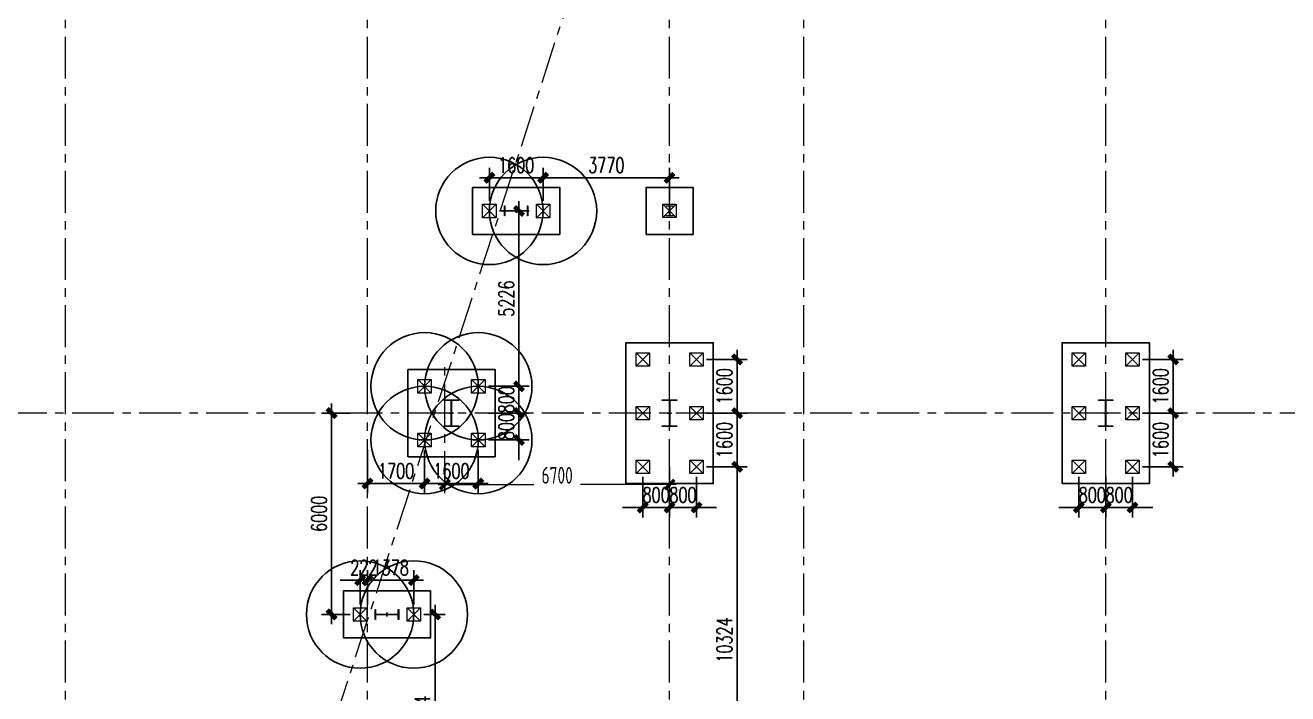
# Model space of a CAD drawing. Extents: x -1201378 to 2367219, y -619313 to 244905.
# Drawn here: x -868961 to -831333, y -209761 to -189838 of the extents above; entities that cross this region are included whole.
import ezdxf

# ---------------------------------------------------------------- set-up
doc = ezdxf.new("R2010")
doc.units = 0
doc.header["$LTSCALE"] = 1000
doc.linetypes.add('CENTER', pattern=[2, 1.25, -0.25, 0.25, -0.25])
doc.layers.get('0').update_dxf_attribs({"linetype": 'CONTINUOUS'})
doc.layers.get('Defpoints').update_dxf_attribs({"linetype": 'CONTINUOUS'})
for name, color, linetype in [('A-WINDOW', 140, 'CONTINUOUS'), ('S-DIMZ', 115, 'CONTINUOUS'), ('S-DOTE1', 140, 'CENTER'), ('S-HATCH1-W', 252, 'CONTINUOUS')]:
    doc.layers.add(name, color=color, linetype=linetype)
for name, color, linetype, lineweight in [('S-axis', 111, 'CONTINUOUS', 0), ('S-col', 2, 'CONTINUOUS', 0), ('S-dote', 5, 'CENTER', 0), ('S-zhuang', 1, 'CONTINUOUS', 0)]:
    doc.layers.add(name, color=color, linetype=linetype, lineweight=lineweight)
doc.styles.add('SS1', font='tj-romans1.shx', dxfattribs={"width": 0.7, "bigfont": 'tj-hztxt1.shx'})
doc.styles.add('TSSD_Dimension', font='tssdeng.shx', dxfattribs={"width": 0.7, "bigfont": 'hztxt.shx'})
doc.dimstyles.new('S-150-ARCHI', dxfattribs={"dimscale": 150, "dimtxt": 3, "dimasz": 2, "dimexe": 2, "dimexo": 2, "dimgap": 1, "dimtad": 1, "dimdec": 0, "dimzin": 0, "dimdsep": 46, "dimtxsty": 'SS1', "dimblk1": 'TT', "dimblk2": 'TT', "dimsah": 1, "dimcen": 1, "dimclrd": 256, "dimclre": 256, "dimclrt": 256, "dimadec": 0, "dimazin": 0, "dimtfac": 1, "dimtdec": 0, "dimtix": 1, "dimtmove": 2, "dimatfit": 0, "dimldrblk": 'TT', "dimfxl": 2, "dimtolj": 1, "dimtzin": 0, "dimarcsym": 0})
doc.dimstyles.new('TSSD_200_200', dxfattribs={"dimtxt": 500, "dimasz": 200, "dimexe": 200, "dimexo": 500, "dimgap": 200, "dimtad": 1, "dimdec": 0, "dimzin": 0, "dimdsep": 46, "dimtxsty": 'TSSD_Dimension', "dimblk": 'ARCHTICK', "dimcen": 0, "dimdle": 200, "dimclrt": 7, "dimadec": 0, "dimazin": 0, "dimtfac": 1, "dimtdec": 0, "dimtix": 1, "dimtmove": 2, "dimatfit": 3, "dimfxl": 1, "dimtolj": 1, "dimtzin": 0, "dimarcsym": 0})

# ---------------------------------------------------------------- blocks, each defined once
blk = doc.blocks.new('w42343243')
at = {"layer": 'S-col'}
blk.add_lwpolyline([(-165069, 621020), (-164639, 621020), (-164639, 621002), (-164848, 621002), (-164848, 620238), (-164639, 620238), (-164639, 620220), (-165069, 620220), (-165069, 620238), (-164860, 620238), (-164860, 621002), (-165069, 621002)], close=True, dxfattribs=at)
blk = doc.blocks.new('42343')
at = {"layer": 'A-WINDOW'}
for p in [(-136500, -17850), (-130000, -17850), (-117000, -17850)]:
    blk.add_blockref('w42343243', p, dxfattribs=at)
blk = doc.blocks.new('_ArchTick')
at = {"color": 0, "linetype": 'ByBlock', "const_width": 0.5}
blk.add_lwpolyline([(-0.71, -0.71), (0.71, 0.71)], dxfattribs=at)
blk = doc.blocks.new('*D485')
at = {"layer": 'Defpoints', "color": 0, "transparency": 16777216}
for p in [(-256458, -302488), (-249758, -302488), (-249758, -303526)]:
    blk.add_point(p, dxfattribs=at)
at = {"layer": 'S-axis', "color": 0, "lineweight": -2, "transparency": 16777216}
for p, q in [((-256458, -302988), (-256458, -303726)), ((-249758, -302988), (-249758, -303726)), ((-256658, -303526), (-253807, -303526)), ((-249558, -303526), (-252410, -303526))]:
    blk.add_line(p, q, dxfattribs=at)
at = {"layer": 'S-axis', "color": 0, "lineweight": -2, "transparency": 16777216, "xscale": 200, "yscale": 200, "zscale": 200, "rotation": 180}
blk.add_blockref('_ArchTick', (-256458, -303526), dxfattribs=at)
at = {"layer": 'S-axis', "color": 0, "lineweight": -2, "transparency": 16777216, "xscale": 200, "yscale": 200, "zscale": 200}
blk.add_blockref('_ArchTick', (-249758, -303526), dxfattribs=at)
at = {"layer": 'S-axis', "color": 7, "transparency": 16777216, "insert": (-253108, -303251), "char_height": 500, "attachment_point": 5, "style": 'TSSD_Dimension'}
blk.add_mtext('\\A1;6700', dxfattribs=at)
blk = doc.blocks.new('nt66')
at = {"layer": 'S-col'}
blk.add_lwpolyline([(-195790, 766820), (-195490, 766820), (-195490, 766808), (-195636, 766808), (-195636, 766132), (-195490, 766132), (-195490, 766120), (-195790, 766120), (-195790, 766132), (-195644, 766132), (-195644, 766808), (-195790, 766808)], close=True, dxfattribs=at)
blk = doc.blocks.new('S-ZHUANG-400')
at = {"layer": 'S-zhuang'}
for p, q in [((200, -200), (-200, 200)), ((-200, -200), (200, 200))]:
    blk.add_line(p, q, dxfattribs=at)
blk.add_lwpolyline([(-200, 200), (200, 200), (200, -200), (-200, -200)], close=True, dxfattribs=at)
blk = doc.blocks.new('CT6')
at = {"layer": 'S-DOTE1', "ltscale": 0.25}
for p, q in [((-233328, -322445), (-233328, -322565)), ((-233268, -322505), (-233388, -322505))]:
    blk.add_line(p, q, dxfattribs=at)
at = {"layer": 'S-HATCH1-W'}
blk.add_lwpolyline([(-234628, -324605), (-234628, -320405), (-232028, -320405), (-232028, -324605)], close=True, dxfattribs=at)
at = {"layer": 'S-zhuang', "rotation": 90.00000000000001}
for p in [(-234128, -320905), (-232528, -320905), (-234128, -322505), (-232528, -322505), (-234128, -324105), (-232528, -324105)]:
    blk.add_blockref('S-ZHUANG-400', p, dxfattribs=at)
blk = doc.blocks.new('CT4')
at = {"layer": 'Defpoints'}
for centre in [(-100831, -168442), (-99231, -168442), (-100831, -170042), (-99231, -170042)]:
    blk.add_circle(centre, 1600, dxfattribs=at)
at = {"layer": 'S-DOTE1', "ltscale": 0.25}
for p, q in [((-99971, -169242), (-100091, -169242)), ((-100031, -169182), (-100031, -169302))]:
    blk.add_line(p, q, dxfattribs=at)
at = {"layer": 'S-HATCH1-W'}
blk.add_lwpolyline([(-101331, -170542), (-101331, -167942), (-98731, -167942), (-98731, -170542)], close=True, dxfattribs=at)
at = {"layer": 'S-zhuang', "rotation": 90.00000000000001}
for p in [(-100831, -168442), (-99231, -168442), (-100831, -170042), (-99231, -170042)]:
    blk.add_blockref('S-ZHUANG-400', p, dxfattribs=at)
blk = doc.blocks.new('CT2')
at = {"layer": 'Defpoints'}
for centre in [(-193625, -186366), (-193625, -187966)]:
    blk.add_circle(centre, 1600, dxfattribs=at)
at = {"layer": 'S-DOTE1', "ltscale": 0.25}
for p, q in [((-193565, -187166), (-193685, -187166)), ((-193625, -187226), (-193625, -187106))]:
    blk.add_line(p, q, dxfattribs=at)
at = {"layer": 'S-HATCH1-W'}
blk.add_lwpolyline([(-194325, -185866), (-192925, -185866), (-192925, -188466), (-194325, -188466)], close=True, dxfattribs=at)
at = {"layer": 'S-zhuang'}
for p in [(-193625, -186366), (-193625, -187966)]:
    blk.add_blockref('S-ZHUANG-400', p, dxfattribs=at)
blk = doc.blocks.new('TT')
blk.add_line((-0.97, 0), (0.97, 0))
at = {"const_width": 0.45}
blk.add_lwpolyline([(-0.44, -0.44), (0.44, 0.44)], dxfattribs=at)
blk = doc.blocks.new('*D816')
at = {"layer": 'Defpoints', "color": 0, "transparency": 16777216}
for p in [(-837558, -202998), (-836758, -202998), (-836758, -204211)]:
    blk.add_point(p, dxfattribs=at)
at = {"layer": 'S-DIMZ', "lineweight": -2, "transparency": 16777216}
for p, q in [((-837558, -203298), (-837558, -204511)), ((-836758, -203298), (-836758, -204511)), ((-837858, -204211), (-838158, -204211)), ((-837558, -204211), (-836758, -204211)), ((-836458, -204211), (-836158, -204211))]:
    blk.add_line(p, q, dxfattribs=at)
at = {"layer": 'S-DIMZ', "lineweight": -2, "transparency": 16777216, "xscale": 300, "yscale": 300, "zscale": 300}
blk.add_blockref('TT', (-837558, -204211), dxfattribs=at)
at = {"layer": 'S-DIMZ', "lineweight": -2, "transparency": 16777216, "xscale": 300, "yscale": 300, "zscale": 300, "rotation": 180}
blk.add_blockref('TT', (-836758, -204211), dxfattribs=at)
at = {"layer": 'S-DIMZ', "transparency": 16777216, "insert": (-837158, -203836), "char_height": 450, "attachment_point": 5, "style": 'SS1'}
blk.add_mtext('\\A1;800', dxfattribs=at)
blk = doc.blocks.new('*D817')
at = {"layer": 'Defpoints', "color": 0, "transparency": 16777216}
for p in [(-836758, -202998), (-835958, -202998), (-835958, -204211)]:
    blk.add_point(p, dxfattribs=at)
at = {"layer": 'S-DIMZ', "lineweight": -2, "transparency": 16777216}
for p, q in [((-836758, -203298), (-836758, -204511)), ((-835958, -203298), (-835958, -204511)), ((-837058, -204211), (-837358, -204211)), ((-836758, -204211), (-835958, -204211)), ((-835658, -204211), (-835358, -204211))]:
    blk.add_line(p, q, dxfattribs=at)
at = {"layer": 'S-DIMZ', "lineweight": -2, "transparency": 16777216, "xscale": 300, "yscale": 300, "zscale": 300}
blk.add_blockref('TT', (-836758, -204211), dxfattribs=at)
at = {"layer": 'S-DIMZ', "lineweight": -2, "transparency": 16777216, "xscale": 300, "yscale": 300, "zscale": 300, "rotation": 180}
blk.add_blockref('TT', (-835958, -204211), dxfattribs=at)
at = {"layer": 'S-DIMZ', "transparency": 16777216, "insert": (-836358, -203836), "char_height": 450, "attachment_point": 5, "style": 'SS1'}
blk.add_mtext('\\A1;800', dxfattribs=at)
blk = doc.blocks.new('*D818')
at = {"layer": 'Defpoints', "color": 0, "transparency": 16777216}
for p in [(-835958, -199798), (-835958, -201398), (-834746, -201398)]:
    blk.add_point(p, dxfattribs=at)
at = {"layer": 'S-DIMZ', "lineweight": -2, "transparency": 16777216}
for p, q in [((-835658, -199798), (-834446, -199798)), ((-834746, -200098), (-834746, -201098)), ((-835658, -201398), (-834446, -201398))]:
    blk.add_line(p, q, dxfattribs=at)
at = {"layer": 'S-DIMZ', "lineweight": -2, "transparency": 16777216, "xscale": 300, "yscale": 300, "zscale": 300}
for p, rotation in [((-834746, -199798), 90), ((-834746, -201398), 270)]:
    blk.add_blockref('TT', p, dxfattribs=dict(at, rotation=rotation))
at = {"layer": 'S-DIMZ', "transparency": 16777216, "insert": (-835121, -200598), "char_height": 450, "attachment_point": 5, "rotation": 90, "style": 'SS1'}
blk.add_mtext('\\A1;1600', dxfattribs=at)
blk = doc.blocks.new('*D819')
at = {"layer": 'Defpoints', "color": 0, "transparency": 16777216}
for p in [(-835958, -201398), (-835958, -202998), (-834746, -202998)]:
    blk.add_point(p, dxfattribs=at)
at = {"layer": 'S-DIMZ', "lineweight": -2, "transparency": 16777216}
for p, q in [((-835658, -201398), (-834446, -201398)), ((-834746, -201698), (-834746, -202698)), ((-835658, -202998), (-834446, -202998))]:
    blk.add_line(p, q, dxfattribs=at)
at = {"layer": 'S-DIMZ', "lineweight": -2, "transparency": 16777216, "xscale": 300, "yscale": 300, "zscale": 300}
for p, rotation in [((-834746, -201398), 90), ((-834746, -202998), 270)]:
    blk.add_blockref('TT', p, dxfattribs=dict(at, rotation=rotation))
at = {"layer": 'S-DIMZ', "transparency": 16777216, "insert": (-835121, -202198), "char_height": 450, "attachment_point": 5, "rotation": 90, "style": 'SS1'}
blk.add_mtext('\\A1;1600', dxfattribs=at)
blk = doc.blocks.new('*D828')
at = {"layer": 'Defpoints', "color": 0, "transparency": 16777216}
for p in [(-850558, -202998), (-849758, -202998), (-849758, -204211)]:
    blk.add_point(p, dxfattribs=at)
at = {"layer": 'S-DIMZ', "lineweight": -2, "transparency": 16777216}
for p, q in [((-850558, -203298), (-850558, -204511)), ((-849758, -203298), (-849758, -204511)), ((-850858, -204211), (-851158, -204211)), ((-850558, -204211), (-849758, -204211)), ((-849458, -204211), (-849158, -204211))]:
    blk.add_line(p, q, dxfattribs=at)
at = {"layer": 'S-DIMZ', "lineweight": -2, "transparency": 16777216, "xscale": 300, "yscale": 300, "zscale": 300}
blk.add_blockref('TT', (-850558, -204211), dxfattribs=at)
at = {"layer": 'S-DIMZ', "lineweight": -2, "transparency": 16777216, "xscale": 300, "yscale": 300, "zscale": 300, "rotation": 180}
blk.add_blockref('TT', (-849758, -204211), dxfattribs=at)
at = {"layer": 'S-DIMZ', "transparency": 16777216, "insert": (-850158, -203836), "char_height": 450, "attachment_point": 5, "style": 'SS1'}
blk.add_mtext('\\A1;800', dxfattribs=at)
blk = doc.blocks.new('*D829')
at = {"layer": 'Defpoints', "color": 0, "transparency": 16777216}
for p in [(-849758, -202998), (-848958, -202998), (-848958, -204211)]:
    blk.add_point(p, dxfattribs=at)
at = {"layer": 'S-DIMZ', "lineweight": -2, "transparency": 16777216}
for p, q in [((-849758, -203298), (-849758, -204511)), ((-848958, -203298), (-848958, -204511)), ((-850058, -204211), (-850358, -204211)), ((-849758, -204211), (-848958, -204211)), ((-848658, -204211), (-848358, -204211))]:
    blk.add_line(p, q, dxfattribs=at)
at = {"layer": 'S-DIMZ', "lineweight": -2, "transparency": 16777216, "xscale": 300, "yscale": 300, "zscale": 300}
blk.add_blockref('TT', (-849758, -204211), dxfattribs=at)
at = {"layer": 'S-DIMZ', "lineweight": -2, "transparency": 16777216, "xscale": 300, "yscale": 300, "zscale": 300, "rotation": 180}
blk.add_blockref('TT', (-848958, -204211), dxfattribs=at)
at = {"layer": 'S-DIMZ', "transparency": 16777216, "insert": (-849358, -203836), "char_height": 450, "attachment_point": 5, "style": 'SS1'}
blk.add_mtext('\\A1;800', dxfattribs=at)
blk = doc.blocks.new('*D830')
at = {"layer": 'Defpoints', "color": 0, "transparency": 16777216}
for p in [(-848958, -199798), (-848958, -201398), (-847746, -201398)]:
    blk.add_point(p, dxfattribs=at)
at = {"layer": 'S-DIMZ', "lineweight": -2, "transparency": 16777216}
for p, q in [((-848658, -199798), (-847446, -199798)), ((-847746, -200098), (-847746, -201098)), ((-848658, -201398), (-847446, -201398))]:
    blk.add_line(p, q, dxfattribs=at)
at = {"layer": 'S-DIMZ', "lineweight": -2, "transparency": 16777216, "xscale": 300, "yscale": 300, "zscale": 300}
for p, rotation in [((-847746, -199798), 90), ((-847746, -201398), 270)]:
    blk.add_blockref('TT', p, dxfattribs=dict(at, rotation=rotation))
at = {"layer": 'S-DIMZ', "transparency": 16777216, "insert": (-848121, -200598), "char_height": 450, "attachment_point": 5, "rotation": 90, "style": 'SS1'}
blk.add_mtext('\\A1;1600', dxfattribs=at)
blk = doc.blocks.new('*D831')
at = {"layer": 'Defpoints', "color": 0, "transparency": 16777216}
for p in [(-848958, -201398), (-848958, -202998), (-847746, -202998)]:
    blk.add_point(p, dxfattribs=at)
at = {"layer": 'S-DIMZ', "lineweight": -2, "transparency": 16777216}
for p, q in [((-848658, -201398), (-847446, -201398)), ((-847746, -201698), (-847746, -202698)), ((-848658, -202998), (-847446, -202998))]:
    blk.add_line(p, q, dxfattribs=at)
at = {"layer": 'S-DIMZ', "lineweight": -2, "transparency": 16777216, "xscale": 300, "yscale": 300, "zscale": 300}
for p, rotation in [((-847746, -201398), 90), ((-847746, -202998), 270)]:
    blk.add_blockref('TT', p, dxfattribs=dict(at, rotation=rotation))
at = {"layer": 'S-DIMZ', "transparency": 16777216, "insert": (-848121, -202198), "char_height": 450, "attachment_point": 5, "rotation": 90, "style": 'SS1'}
blk.add_mtext('\\A1;1600', dxfattribs=at)
blk = doc.blocks.new('*D862')
at = {"layer": 'Defpoints', "color": 0, "transparency": 16777216}
for p in [(-857058, -202198), (-855458, -202198), (-857058, -203495)]:
    blk.add_point(p, dxfattribs=at)
at = {"layer": 'S-DIMZ', "lineweight": -2, "transparency": 16777216}
for p, q in [((-857058, -202498), (-857058, -203795)), ((-855458, -202498), (-855458, -203795)), ((-855758, -203495), (-856758, -203495))]:
    blk.add_line(p, q, dxfattribs=at)
at = {"layer": 'S-DIMZ', "lineweight": -2, "transparency": 16777216, "xscale": 300, "yscale": 300, "zscale": 300, "rotation": 180}
blk.add_blockref('TT', (-857058, -203495), dxfattribs=at)
at = {"layer": 'S-DIMZ', "lineweight": -2, "transparency": 16777216, "xscale": 300, "yscale": 300, "zscale": 300}
blk.add_blockref('TT', (-855458, -203495), dxfattribs=at)
at = {"layer": 'S-DIMZ', "transparency": 16777216, "insert": (-856258, -203120), "char_height": 450, "attachment_point": 5, "style": 'SS1'}
blk.add_mtext('\\A1;1600', dxfattribs=at)
blk = doc.blocks.new('*D863')
at = {"layer": 'Defpoints', "color": 0, "transparency": 16777216}
for p in [(-858758, -202198), (-857058, -202198), (-858758, -203495)]:
    blk.add_point(p, dxfattribs=at)
at = {"layer": 'S-DIMZ', "lineweight": -2, "transparency": 16777216}
for p, q in [((-858758, -202498), (-858758, -203795)), ((-857058, -202498), (-857058, -203795)), ((-857358, -203495), (-858458, -203495))]:
    blk.add_line(p, q, dxfattribs=at)
at = {"layer": 'S-DIMZ', "lineweight": -2, "transparency": 16777216, "xscale": 300, "yscale": 300, "zscale": 300, "rotation": 180}
blk.add_blockref('TT', (-858758, -203495), dxfattribs=at)
at = {"layer": 'S-DIMZ', "lineweight": -2, "transparency": 16777216, "xscale": 300, "yscale": 300, "zscale": 300}
blk.add_blockref('TT', (-857058, -203495), dxfattribs=at)
at = {"layer": 'S-DIMZ', "transparency": 16777216, "insert": (-857908, -203120), "char_height": 450, "attachment_point": 5, "style": 'SS1'}
blk.add_mtext('\\A1;1700', dxfattribs=at)
blk = doc.blocks.new('*D864')
at = {"layer": 'Defpoints', "color": 0, "transparency": 16777216}
for p in [(-855458, -200598), (-855458, -201398), (-854246, -201398)]:
    blk.add_point(p, dxfattribs=at)
at = {"layer": 'S-DIMZ', "lineweight": -2, "transparency": 16777216}
for p, q in [((-854246, -200298), (-854246, -199998)), ((-855158, -200598), (-853946, -200598)), ((-854246, -200598), (-854246, -201398)), ((-855158, -201398), (-853946, -201398)), ((-854246, -201698), (-854246, -201998))]:
    blk.add_line(p, q, dxfattribs=at)
at = {"layer": 'S-DIMZ', "lineweight": -2, "transparency": 16777216, "xscale": 300, "yscale": 300, "zscale": 300}
for p, rotation in [((-854246, -200598), 270), ((-854246, -201398), 90)]:
    blk.add_blockref('TT', p, dxfattribs=dict(at, rotation=rotation))
at = {"layer": 'S-DIMZ', "transparency": 16777216, "insert": (-854621, -200998), "char_height": 450, "attachment_point": 5, "rotation": 90, "style": 'SS1'}
blk.add_mtext('\\A1;800', dxfattribs=at)
blk = doc.blocks.new('*D865')
at = {"layer": 'Defpoints', "color": 0, "transparency": 16777216}
for p in [(-855458, -201398), (-855458, -202198), (-854246, -202198)]:
    blk.add_point(p, dxfattribs=at)
at = {"layer": 'S-DIMZ', "lineweight": -2, "transparency": 16777216}
for p, q in [((-854246, -201098), (-854246, -200798)), ((-855158, -201398), (-853946, -201398)), ((-854246, -201398), (-854246, -202198)), ((-855158, -202198), (-853946, -202198)), ((-854246, -202498), (-854246, -202798))]:
    blk.add_line(p, q, dxfattribs=at)
at = {"layer": 'S-DIMZ', "lineweight": -2, "transparency": 16777216, "xscale": 300, "yscale": 300, "zscale": 300}
for p, rotation in [((-854246, -201398), 270), ((-854246, -202198), 90)]:
    blk.add_blockref('TT', p, dxfattribs=dict(at, rotation=rotation))
at = {"layer": 'S-DIMZ', "transparency": 16777216, "insert": (-854621, -201798), "char_height": 450, "attachment_point": 5, "rotation": 90, "style": 'SS1'}
blk.add_mtext('\\A1;800', dxfattribs=at)
blk = doc.blocks.new('*D898')
at = {"layer": 'Defpoints', "color": 0, "transparency": 16777216}
for p in [(-858758, -206378), (-858980, -207398), (-858758, -207398)]:
    blk.add_point(p, dxfattribs=at)
at = {"layer": 'S-DIMZ', "lineweight": -2, "transparency": 16777216}
for p, q in [((-858980, -207098), (-858980, -206078)), ((-858758, -207098), (-858758, -206078)), ((-859280, -206378), (-859580, -206378)), ((-858980, -206378), (-858758, -206378)), ((-858458, -206378), (-858158, -206378))]:
    blk.add_line(p, q, dxfattribs=at)
at = {"layer": 'S-DIMZ', "lineweight": -2, "transparency": 16777216, "xscale": 300, "yscale": 300, "zscale": 300}
blk.add_blockref('TT', (-858980, -206378), dxfattribs=at)
at = {"layer": 'S-DIMZ', "lineweight": -2, "transparency": 16777216, "xscale": 300, "yscale": 300, "zscale": 300, "rotation": 180}
blk.add_blockref('TT', (-858758, -206378), dxfattribs=at)
at = {"layer": 'S-DIMZ', "transparency": 16777216, "insert": (-858869, -206003), "char_height": 450, "attachment_point": 5, "style": 'SS1'}
blk.add_mtext('\\A1;222', dxfattribs=at)
blk = doc.blocks.new('*D899')
at = {"layer": 'Defpoints', "color": 0, "transparency": 16777216}
for p in [(-857380, -206378), (-858758, -207398), (-857380, -207398)]:
    blk.add_point(p, dxfattribs=at)
at = {"layer": 'S-DIMZ', "lineweight": -2, "transparency": 16777216}
for p, q in [((-858758, -207098), (-858758, -206078)), ((-857380, -207098), (-857380, -206078)), ((-858458, -206378), (-857680, -206378))]:
    blk.add_line(p, q, dxfattribs=at)
at = {"layer": 'S-DIMZ', "lineweight": -2, "transparency": 16777216, "xscale": 300, "yscale": 300, "zscale": 300, "rotation": 180}
blk.add_blockref('TT', (-858758, -206378), dxfattribs=at)
at = {"layer": 'S-DIMZ', "lineweight": -2, "transparency": 16777216, "xscale": 300, "yscale": 300, "zscale": 300}
blk.add_blockref('TT', (-857380, -206378), dxfattribs=at)
at = {"layer": 'S-DIMZ', "transparency": 16777216, "insert": (-858069, -206003), "char_height": 450, "attachment_point": 5, "style": 'SS1'}
blk.add_mtext('\\A1;1378', dxfattribs=at)
blk = doc.blocks.new('*D900')
at = {"layer": 'Defpoints', "color": 0, "transparency": 16777216}
for p in [(-853528, -194384), (-855128, -195372), (-853528, -195372)]:
    blk.add_point(p, dxfattribs=at)
at = {"layer": 'S-DIMZ', "lineweight": -2, "transparency": 16777216}
for p, q in [((-855128, -195072), (-855128, -194084)), ((-853528, -195072), (-853528, -194084)), ((-854828, -194384), (-853828, -194384))]:
    blk.add_line(p, q, dxfattribs=at)
at = {"layer": 'S-DIMZ', "lineweight": -2, "transparency": 16777216, "xscale": 300, "yscale": 300, "zscale": 300, "rotation": 180}
blk.add_blockref('TT', (-855128, -194384), dxfattribs=at)
at = {"layer": 'S-DIMZ', "lineweight": -2, "transparency": 16777216, "xscale": 300, "yscale": 300, "zscale": 300}
blk.add_blockref('TT', (-853528, -194384), dxfattribs=at)
at = {"layer": 'S-DIMZ', "transparency": 16777216, "insert": (-854328, -194009), "char_height": 450, "attachment_point": 5, "style": 'SS1'}
blk.add_mtext('\\A1;1600', dxfattribs=at)
blk = doc.blocks.new('*D901')
at = {"layer": 'Defpoints', "color": 0, "transparency": 16777216}
for p in [(-849758, -194384), (-853528, -195372), (-849758, -195372)]:
    blk.add_point(p, dxfattribs=at)
at = {"layer": 'S-DIMZ', "lineweight": -2, "transparency": 16777216}
for p, q in [((-853528, -195072), (-853528, -194084)), ((-849758, -195072), (-849758, -194084)), ((-853228, -194384), (-850058, -194384))]:
    blk.add_line(p, q, dxfattribs=at)
at = {"layer": 'S-DIMZ', "lineweight": -2, "transparency": 16777216, "xscale": 300, "yscale": 300, "zscale": 300, "rotation": 180}
blk.add_blockref('TT', (-853528, -194384), dxfattribs=at)
at = {"layer": 'S-DIMZ', "lineweight": -2, "transparency": 16777216, "xscale": 300, "yscale": 300, "zscale": 300}
blk.add_blockref('TT', (-849758, -194384), dxfattribs=at)
at = {"layer": 'S-DIMZ', "transparency": 16777216, "insert": (-851643, -194009), "char_height": 450, "attachment_point": 5, "style": 'SS1'}
blk.add_mtext('\\A1;3770', dxfattribs=at)
blk = doc.blocks.new('*D910')
at = {"layer": 'Defpoints', "color": 0, "transparency": 16777216}
for p in [(-857380, -207398), (-857380, -213322), (-856746, -213322)]:
    blk.add_point(p, dxfattribs=at)
at = {"layer": 'S-DIMZ', "lineweight": -2, "transparency": 16777216}
for p, q in [((-857080, -207398), (-856446, -207398)), ((-856746, -207698), (-856746, -213022)), ((-857080, -213322), (-856446, -213322))]:
    blk.add_line(p, q, dxfattribs=at)
at = {"layer": 'S-DIMZ', "lineweight": -2, "transparency": 16777216, "xscale": 300, "yscale": 300, "zscale": 300}
for p, rotation in [((-856746, -207398), 90), ((-856746, -213322), 270)]:
    blk.add_blockref('TT', p, dxfattribs=dict(at, rotation=rotation))
at = {"layer": 'S-DIMZ', "transparency": 16777216, "insert": (-857121, -210360), "char_height": 450, "attachment_point": 5, "rotation": 90, "style": 'SS1'}
blk.add_mtext('\\A1;5924', dxfattribs=at)
blk = doc.blocks.new('*D911')
at = {"layer": 'Defpoints', "color": 0, "transparency": 16777216}
for p in [(-859829, -201398), (-858980, -201398), (-858980, -207398)]:
    blk.add_point(p, dxfattribs=at)
at = {"layer": 'S-DIMZ', "lineweight": -2, "transparency": 16777216}
for p, q in [((-859280, -201398), (-860129, -201398)), ((-859829, -207098), (-859829, -201698)), ((-859280, -207398), (-860129, -207398))]:
    blk.add_line(p, q, dxfattribs=at)
at = {"layer": 'S-DIMZ', "lineweight": -2, "transparency": 16777216, "xscale": 300, "yscale": 300, "zscale": 300}
for p, rotation in [((-859829, -201398), 90), ((-859829, -207398), 270)]:
    blk.add_blockref('TT', p, dxfattribs=dict(at, rotation=rotation))
at = {"layer": 'S-DIMZ', "transparency": 16777216, "insert": (-860204, -204398), "char_height": 450, "attachment_point": 5, "rotation": 90, "style": 'SS1'}
blk.add_mtext('\\A1;6000', dxfattribs=at)
blk = doc.blocks.new('*D912')
at = {"layer": 'Defpoints', "color": 0, "transparency": 16777216}
for p in [(-855128, -195372), (-855128, -200598), (-854246, -200598)]:
    blk.add_point(p, dxfattribs=at)
at = {"layer": 'S-DIMZ', "lineweight": -2, "transparency": 16777216}
for p, q in [((-854828, -195372), (-853946, -195372)), ((-854246, -195672), (-854246, -200298)), ((-854828, -200598), (-853946, -200598))]:
    blk.add_line(p, q, dxfattribs=at)
at = {"layer": 'S-DIMZ', "lineweight": -2, "transparency": 16777216, "xscale": 300, "yscale": 300, "zscale": 300}
for p, rotation in [((-854246, -195372), 90), ((-854246, -200598), 270)]:
    blk.add_blockref('TT', p, dxfattribs=dict(at, rotation=rotation))
at = {"layer": 'S-DIMZ', "transparency": 16777216, "insert": (-854621, -197985), "char_height": 450, "attachment_point": 5, "rotation": 90, "style": 'SS1'}
blk.add_mtext('\\A1;5226', dxfattribs=at)
blk = doc.blocks.new('CT1')
at = {"layer": 'S-HATCH1-W'}
blk.add_lwpolyline([(-91607, -249948), (-91607, -248548), (-90207, -248548), (-90207, -249948)], close=True, dxfattribs=at)
at = {"layer": 'S-zhuang', "rotation": 90.00000000000001}
blk.add_blockref('S-ZHUANG-400', (-90907, -249248), dxfattribs=at)
blk = doc.blocks.new('*D1146')
at = {"layer": 'Defpoints', "color": 0, "transparency": 16777216}
for p in [(-848958, -202998), (-849758, -213322), (-847746, -213322)]:
    blk.add_point(p, dxfattribs=at)
at = {"layer": 'S-DIMZ', "lineweight": -2, "transparency": 16777216}
for p, q in [((-848658, -202998), (-847446, -202998)), ((-847746, -203298), (-847746, -213022)), ((-849458, -213322), (-847446, -213322))]:
    blk.add_line(p, q, dxfattribs=at)
at = {"layer": 'S-DIMZ', "lineweight": -2, "transparency": 16777216, "xscale": 300, "yscale": 300, "zscale": 300}
for p, rotation in [((-847746, -202998), 90), ((-847746, -213322), 270)]:
    blk.add_blockref('TT', p, dxfattribs=dict(at, rotation=rotation))
at = {"layer": 'S-DIMZ', "transparency": 16777216, "insert": (-848121, -208160), "char_height": 450, "attachment_point": 5, "rotation": 90, "style": 'SS1'}
blk.add_mtext('\\A1;10324', dxfattribs=at)
blk = doc.blocks.new('3#轴网')
at = {"layer": 'S-dote'}
for p, q in [((-267758.5, -363428.2), (-267758.5, -277213.2)), ((-258758.5, -363428.2), (-258758.5, -277944.2)), ((-249758.5, -363428.2), (-249758.5, -277944.2)), ((-245758.5, -363428.2), (-245758.5, -277948.2)), ((-236758.5, -363428.2), (-236758.5, -277948.2)), ((-256458.5, -303778.2), (-256458.5, -299938.2)), ((-78316.2, -301398.2), (-273210.6, -301398.2))]:
    blk.add_line(p, q, dxfattribs=at)
blk.add_lwpolyline([(-270224.1, -342906.2), (-249758.5, -279830.8)], dxfattribs=at)
at = {"layer": 'S-axis'}
dim = blk.add_linear_dim(base=(-249758.5, -303525.7), p1=(-256458.5, -302488.2), p2=(-249758.5, -302488.2), angle=0, dimstyle='TSSD_200_200', dxfattribs=at)
dim.commit()
dim.dimension.update_dxf_attribs({"geometry": '*D485', "text_midpoint": (-253108.5, -303250.7), "dimtype": 161})

msp = doc.modelspace()

# ---------------------------------------------------------------- linework, layer by layer
at = {"layer": 'S-col'}
msp.add_lwpolyline([(-849858.5, -195222), (-849658.5, -195222), (-849658.5, -195234), (-849754.5, -195234), (-849754.5, -195510), (-849658.5, -195510), (-849658.5, -195522), (-849858.5, -195522), (-849858.5, -195510), (-849762.5, -195510), (-849762.5, -195234), (-849858.5, -195234)], close=True, dxfattribs=at)

# ---------------------------------------------------------------- block references
at = {"layer": 'S-axis'}
msp.add_blockref('3#轴网', (-600000, 100000), dxfattribs=at)
at = {"layer": 'S-col'}
msp.add_blockref('42343', (-554904.3, -804168.2), dxfattribs=at)
at = {"layer": 'S-col', "rotation": 90}
for p in [(-87858.1, 268), (-91710.5, -11758.2)]:
    msp.add_blockref('nt66', p, dxfattribs=at)
at = {"layer": 'S-zhuang', "rotation": 90}
for p in [(-1041494.3, -1747.2), (-1045346.7, -13773.4)]:
    msp.add_blockref('CT2', p, dxfattribs=at)
at = {"layer": 'S-zhuang'}
for name, p in [('CT1', (-758851, 53876.2)), ('CT4', (-756227.3, -32156.2)), ('CT6', (-616430.1, 121106.5)), ('CT6', (-603430.1, 121106.5))]:
    msp.add_blockref(name, p, dxfattribs=at)

# ---------------------------------------------------------------- dimensions: what is measured, and where the dimension line sits
at = {"layer": 'S-DIMZ'}
for base, p1, p2, picture, middle in [((-853528.1, -194383.8), (-855128.1, -195372), (-853528.1, -195372), '*D900', (-854328.1, -194008.8)), ((-849758.5, -194383.8), (-853528.1, -195372), (-849758.5, -195372), '*D901', (-851643.3, -194008.8)), ((-858758.5, -203495.1), (-857058.5, -202198.2), (-858758.5, -202198.2), '*D863', (-857908.5, -203120.1)), ((-857058.5, -203495.1), (-855458.5, -202198.2), (-857058.5, -202198.2), '*D862', (-856258.5, -203120.1)), ((-858758.5, -206377.7), (-858980.5, -207398.2), (-858758.5, -207398.2), '*D898', (-858869.5, -206002.7)), ((-857380.5, -206377.7), (-858758.5, -207398.2), (-857380.5, -207398.2), '*D899', (-858069.5, -206002.7))]:
    dim = msp.add_linear_dim(base=base, p1=p1, p2=p2, dimstyle='S-150-ARCHI', dxfattribs=at)
    dim.commit()
    dim.dimension.update_dxf_attribs({"geometry": picture, "text_midpoint": middle})
for base, p1, p2, picture, middle in [((-854246, -200598.2), (-855128.1, -195372), (-855128.1, -200598.2), '*D912', (-854621, -197985.1)), ((-859828.8, -201398.2), (-858980.5, -207398.2), (-858980.5, -201398.2), '*D911', (-860203.8, -204398.2)), ((-856746, -213322), (-857380.5, -207398.2), (-857380.5, -213322), '*D910', (-857121, -210360.1))]:
    dim = msp.add_linear_dim(base=base, p1=p1, p2=p2, angle=90, dimstyle='S-150-ARCHI', dxfattribs=at)
    dim.commit()
    dim.dimension.update_dxf_attribs({"geometry": picture, "text_midpoint": middle})
for base, p1, p2, angle, picture, middle in [((-847746, -201398.2), (-848958.4, -199798.2), (-848958.4, -201398.2), 270, '*D830', (-848121, -200598.2)), ((-834746, -201398.2), (-835958.4, -199798.2), (-835958.4, -201398.2), 270, '*D818', (-835121, -200598.2)), ((-854246, -201398.1), (-855458.5, -200598.2), (-855458.5, -201398.1), 270, '*D864', (-854621, -200998.2)), ((-854246, -202198.2), (-855458.5, -201398.1), (-855458.5, -202198.2), 270, '*D865', (-854621, -201798.2)), ((-847746, -202998.2), (-848958.4, -201398.2), (-848958.4, -202998.2), 270, '*D831', (-848121, -202198.2)), ((-834746, -202998.2), (-835958.4, -201398.2), (-835958.4, -202998.2), 270, '*D819', (-835121, -202198.2)), ((-847746, -213322), (-848958.5, -202998.2), (-849758.5, -213322), 90, '*D1146', (-848121, -208160.1))]:
    dim = msp.add_linear_dim(base=base, p1=p1, p2=p2, angle=angle, dimstyle='S-150-ARCHI', override={"dimexo": 2}, dxfattribs=at)
    dim.commit()
    dim.dimension.update_dxf_attribs({"geometry": picture, "text_midpoint": middle})
for base, p1, p2, picture, middle in [((-849758.5, -204210.7), (-850558.4, -202998.2), (-849758.5, -202998.2), '*D828', (-850158.4, -203835.7)), ((-848958.4, -204210.7), (-849758.5, -202998.2), (-848958.4, -202998.2), '*D829', (-849358.4, -203835.7)), ((-836758.5, -204210.7), (-837558.4, -202998.2), (-836758.5, -202998.2), '*D816', (-837158.4, -203835.7)), ((-835958.4, -204210.7), (-836758.5, -202998.2), (-835958.4, -202998.2), '*D817', (-836358.4, -203835.7))]:
    dim = msp.add_linear_dim(base=base, p1=p1, p2=p2, dimstyle='S-150-ARCHI', override={"dimexo": 2}, dxfattribs=at)
    dim.commit()
    dim.dimension.update_dxf_attribs({"geometry": picture, "text_midpoint": middle})

doc.saveas('drawing.dxf')
